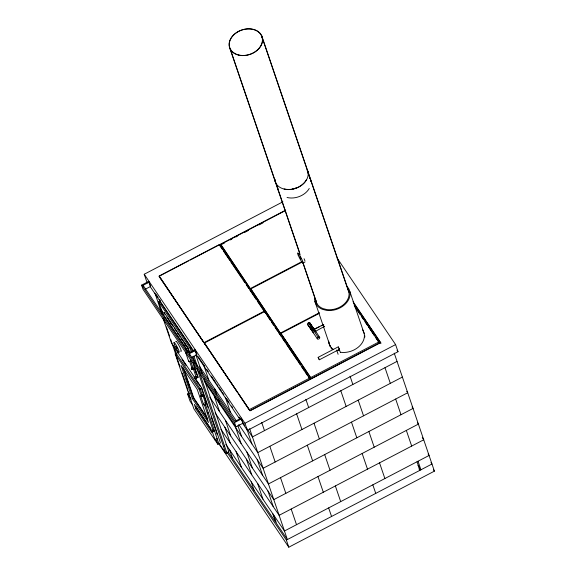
<?xml version="1.0" encoding="UTF-8"?>
<svg xmlns="http://www.w3.org/2000/svg" width="576" height="576" viewBox="0 0 576 576"><rect width="100%" height="100%" fill="white"/><g stroke="black" fill="none" stroke-linecap="round" stroke-linejoin="round"><path stroke-width="0.86" d="M309.91 323.532L309.622 322.675L308.434 322.79A1.368 0.886 -34.1 0 0 307.519 324.274L313.553 332.798L307.822 324.619M314.662 297.662L314.618 297.821A18.173 13.673 -18.8 0 0 322.394 309.319L326.542 310.378A18.173 13.673 -18.8 0 0 346.788 302.472A18.173 13.673 -18.8 0 0 346.334 285.797M323.035 324.562L323.95 326.866M338.242 346.853L318.154 357.343L319.068 359.417L319.399 359.777L339.48 349.286L338.314 346.896M319.399 359.777L318.154 357.343M147.658 282.866L146.65 281.376L144.223 274.248L282.902 201.809M149.112 282.182L143.086 285.329L188.813 352.973L194.839 349.819L195.329 350.546L189.302 353.693L235.03 421.337L241.056 418.183L243 423.187L235.973 426.859L143.05 289.404L141.595 285.127L148.622 281.455L150.566 286.459L145.296 289.21M159.401 276.948L159.156 276.235L188.611 260.849M190.202 260.021L285.725 210.125M220.709 244.39L250.898 289.613L220.709 244.39L285.026 210.794M219.895 245.347L224.676 242.856M230.249 239.94L231.84 239.112M235.814 237.031L237.413 236.203M244.577 232.459L248.551 230.378M258.905 224.971L262.879 222.898M162.77 313.747L158.717 301.838L159.725 301.313L191.023 347.616L192.47 351.864M189.878 353.066L188.172 348.055L164.203 312.61L162.598 313.452L186.566 348.898L187.819 352.591M250.51 288.475L302.119 261.511M250.805 288.907L280.987 334.123L250.805 288.907L302.414 261.95M303.055 262.994L305.064 261.943M163.015 318.146L171.54 343.195L201.78 388.044L220.464 442.922L217.85 444.283L193.889 408.838L175.205 353.959L177.818 352.591M185.558 349.423L188.172 348.055M191.462 352.375L190.015 348.142L191.023 347.616M204.185 342.554L264.434 311.083L219.442 244.526L159.192 275.998L204.574 343.699M204.48 342.986L264.73 311.515L310.111 379.217L249.862 410.688L204.48 342.986L204.869 344.131M191.513 357.574L196.783 354.823L195.329 350.546M280.598 332.986L319.507 312.667M354.154 305.107L379.397 343.022L311.112 378.691L280.894 333.418L319.01 313.51M195.509 378.641L198.115 377.28L193.003 362.254M192.528 404.798L190.008 401.069L187.582 393.941L189.173 393.113M315.698 331.978L313.942 328.529L312.732 329.155L314.114 329.184M201.197 395.359L199.174 389.405L201.78 388.044M309.809 322.819L314.23 329.386L319.637 326.563M321.185 325.75L322.726 324.943M314.172 329.191L323.798 324.554M315.115 330.264L313.906 330.898A1.368 0.886 -34.1 0 1 315.389 331.632M324.677 326.282L315.36 331.43M192.37 398.657L181.058 365.443L197.201 389.318L208.505 422.532L192.37 398.657L193.774 397.922L184.205 369.821M195.862 408.924L194.306 404.359L210.449 428.234L211.997 432.792L195.862 408.924L196.862 408.398L196.344 406.879M207.274 413.208L208.282 412.682M249.473 409.543L309.722 378.072M311.112 378.691L310.73 377.546L379.015 341.885M353.023 301.716L380.671 342.605L250.121 410.789L159.156 276.235M235.973 426.859L234.518 422.582L241.546 418.91M395.597 344.592L398.023 351.72L247.399 430.402L244.973 423.274L395.597 344.592L337.169 258.156M223.502 446.494L224.503 445.968M397.044 361.39L252.439 436.918L246.571 428.234L251.906 443.916M218.974 443.333L225.929 453.622L228.938 452.045L204.034 378.893M402.379 377.064L257.774 452.599L238.759 424.469M394.229 353.131L434.405 471.146L288.799 547.2L286.373 540.072L431.978 464.018L430.97 462.528M339.48 349.286L338.99 348.674M324 326.736L323.136 324.634M397.022 350.23L398.023 351.72M353.47 302.724L380.909 343.318L380.671 342.605M354.542 306.245L360.007 314.338M361.498 316.541L363.492 319.486M364.982 321.696L367.466 325.368M368.46 326.844L374.429 335.664M375.919 337.874L379.397 343.022M406.735 391.298L407.714 392.746L263.117 468.281L203.976 380.808M412.078 406.98L413.057 408.427L268.452 483.955L209.765 397.145M417.413 422.662L418.392 424.102L273.787 499.637L215.1 412.826M422.266 437.616L423.727 439.783L279.13 515.318L220.932 429.228M428.09 454.018L429.07 455.465L284.465 530.993L225.835 444.269M433.397 469.656L434.405 471.146M339.062 348.818L340.373 352.44M417.996 465.444L420.934 469.786L418.018 461.232M418.954 468.864L419.926 470.311L417.017 461.758M336.672 350.064L336.83 350.294A1.368 1.03 -18.8 0 0 339.149 349.862L339.221 349.042M319.709 337.486A1.368 0.886 -34.1 0 0 317.65 337.687A1.368 0.886 -34.1 0 0 318.154 339.17A1.368 0.886 -34.1 0 0 319.709 337.486L314.525 329.4M309.622 322.675L313.927 329.04M309.37 322.596L313.675 328.961M311.342 325.649L312.782 327.773M309.074 322.589L313.373 328.961M308.75 322.661L313.056 329.026M308.434 322.79L318.211 337.262M309.866 326.916L311.357 329.119M307.519 324.274L317.297 338.746M280.894 333.418L310.73 377.546M219.83 245.671L222.329 249.365M223.33 250.848L229.831 260.46M230.832 261.936L241.826 278.208M242.827 279.684L244.829 282.643M246.326 284.861L248.825 288.562M249.826 290.038L256.327 299.65M257.328 301.133L264.823 312.228L264.434 311.083M270.115 320.054L264.73 311.515M271.62 322.272L273.614 325.231M275.119 327.449L277.618 331.15M278.618 332.626L281.117 336.326M282.118 337.802L285.113 342.238M286.114 343.721L297.115 359.986M298.116 361.469L300.11 364.421M301.615 366.646L304.114 370.339M305.114 371.822L307.613 375.516M308.614 376.992L310.111 379.217M159.905 277.69L182.074 310.421M182.93 311.746L196.445 331.74M197.071 332.604L203.573 342.216M204.444 343.577L209.441 350.964M210.37 352.267L223.92 372.384M224.863 373.709L237.406 392.328M238.363 393.674L249.386 410.062M144.223 274.248L244.973 423.274M156.096 294.401L158.141 297.425M159.516 299.47L160.495 300.917M198.151 356.616L201.276 361.238M201.578 361.685L202.558 363.132M202.781 363.463L204.79 366.43M206.791 369.396L208.296 371.621M211.306 376.078L212.314 377.561M212.537 377.899L214.538 380.858M214.819 381.276L215.827 382.766M216.54 383.825L218.045 386.042M218.844 387.23L221.551 391.226M222.365 392.436L223.877 394.668M226.39 398.39L229.054 402.329M231.559 406.03L232.56 407.513M239.062 417.132L240.062 418.615M243.065 423.058L244.57 425.275M150.566 286.459L148.622 281.455M196.783 354.823L194.839 349.819M243 423.187L241.056 418.183M150.178 286.589L194.004 351.418M196.02 354.398L239.846 419.22M242.359 422.95L247.399 430.402M158.717 301.838L190.015 348.142M166.867 317.117L169.358 320.796M170.352 322.272L173.34 326.686M174.334 328.162L176.825 331.841M177.818 333.317L180.31 336.996M181.303 338.472L187.776 348.041M169.034 320.645L171.043 323.604M177.545 333.223L178.546 334.706M181.051 338.407L182.052 339.89M184.55 343.591L186.055 345.809M159.962 307.915L162.9 312.25M199.577 366.509L236.39 420.97M141.595 285.127L234.518 422.582M197.122 375.804L198.115 377.28M181.973 359.309L185.954 365.198M194.918 378.454L196.409 380.664M197.402 382.133L200.39 386.554M184.126 362.772L185.63 364.997M196.135 380.542L198.137 383.501M176.213 353.434L200.174 388.879L202.493 395.683M175.205 353.959L199.174 389.405M193.774 397.922L206.978 417.456M193.277 397.901L207.554 419.112M228.096 451.865L275.638 522.187L272.729 513.634M187.582 393.941L191.11 399.161M226.894 452.095L286.373 540.072M196.862 408.398L211.046 429.379M218.736 443.563L288.799 547.2M362.621 329.789L364.097 333.072A18.288 13.759 -18.8 0 1 340.726 352.303M384.991 367.682L390.326 383.357M395.669 399.038L401.004 414.72M406.339 430.402L411.682 446.076M349.769 291.269L364.234 333.749M261.706 35.755L349.178 292.709M261.554 35.813L348.163 290.225M307.289 170.64L308.614 174.528M309.139 176.083L309.931 178.416M350.05 376.214L352.858 384.466M358.193 400.147L363.535 415.822M368.87 431.503L374.206 447.185M379.548 462.866L384.883 478.541M336.967 350.914L338.119 354.305M230.126 48.586L299.7 252.965M302.875 262.289L316.447 302.148M229.975 48.65L300.132 254.722M302.443 261.504L316.879 303.905M314.899 301.428L322.963 325.102M323.539 326.794L330.156 346.241M340.805 390.758L346.147 406.44M351.482 422.122L356.818 437.796M362.16 453.478L367.495 469.159M372.83 484.841L375.746 493.387M313.942 328.529L314.23 329.386M305.863 399.29L308.671 407.542M314.014 423.223L319.349 438.905M324.684 454.586L330.026 470.261M335.362 485.942L340.697 501.624M296.626 413.842L301.961 429.516M307.296 445.198L312.638 460.879M317.974 476.561L323.309 492.235M328.651 507.917L331.56 516.47M261.677 422.374L264.485 430.625M269.827 446.306L275.162 461.981M280.505 477.662L285.84 493.344M291.175 509.018L296.518 524.7M249.631 428.666L287.374 539.546L276.617 523.634L273.708 515.081M257.242 459.598L262.584 475.279M267.919 490.954L273.262 506.635M237.946 425.722L241.596 436.45M246.931 452.124L252.274 467.806M257.609 483.487L262.944 499.162M225.331 397.231L230.386 412.085M235.728 427.766L241.063 443.448M246.398 459.122L251.741 474.804M251.208 481.802L254.117 490.356M214.74 388.937L216.706 394.711M218.39 399.665L220.075 404.618M225.418 420.293L230.753 435.974M236.088 451.656L241.43 467.338M203.81 365.4L208.872 380.254M214.207 395.935L219.542 411.617M224.885 427.291L230.22 442.973M229.687 449.971L232.603 458.525M195.926 355.068L202.298 373.788M193.91 356.09L197.395 366.329M199.13 371.434L226.93 453.096M192.902 356.616L195.214 363.398M196.949 368.489L225.929 453.622M188.064 348.883L189.497 353.095M193.795 365.717L196.949 374.983M201.384 388.022L208.03 407.534M211.205 416.866L217.274 434.686M194.314 367.898L196.286 373.687M189.302 353.693L190.03 355.831M202.91 395.446A1.145 0.857 -18.8 0 1 201.449 396.648A1.145 0.857 -18.8 0 1 201.082 395.201A1.145 0.857 -18.8 0 1 202.91 395.446L205.826 403.999M190.426 360.252L196.51 378.115M204.804 402.48L218.858 443.758M189.54 361.109L192.096 368.626M204.379 404.705L213.278 430.848M216.425 440.086L217.85 444.283M200.722 396.086L203.63 404.64M185.681 352.606L188.59 361.152M212.119 431.186L215.028 439.733M182.93 367.474L193.37 398.131M164.203 312.61L164.772 314.28M186.998 379.454L189.569 387M173.484 345.226L176.386 353.729M154.908 293.054L161.928 313.69M163.613 318.643L165.024 322.769M166.428 326.894L169.517 335.974M170.64 339.271L175.975 354.953M176.256 355.774L179.914 366.502M182.16 373.104L186.372 385.488M186.653 386.309L187.978 390.197M188.503 391.752L189.302 394.085M143.086 285.329L143.575 286.754M306.346 179.906A16.985 12.78 -18.8 0 1 284.119 188.935M275.429 181.807A16.985 12.78 -18.8 0 1 274.896 179.345M307.174 169.805A16.985 12.78 -18.8 0 1 308.016 173.038M307.318 169.74A17.143 12.902 -18.8 0 1 294.732 188.683A17.143 12.902 -18.8 0 1 274.738 179.374M295.927 188.035A16.826 12.658 -18.8 0 1 292.536 188.964M307.332 170.626A16.826 12.658 -18.8 0 1 307.757 172.238M309.254 188.46A16.985 12.78 -18.8 0 1 287.028 197.489M278.338 190.361A16.985 12.78 -18.8 0 1 277.805 187.898M310.082 178.358A16.985 12.78 -18.8 0 1 310.932 181.584M304.07 258.718A5.717 0.756 62.4 0 1 304.906 260.856M175.838 341.69A5.717 0.756 62.4 0 1 179.309 346.133A5.717 0.756 62.4 0 1 180.684 351.065M187.402 351.468A1.145 0.857 -18.8 0 1 187.891 352.188M186.415 353.167A1.145 0.857 -18.8 0 1 185.717 352.145M190.31 360.022A1.145 0.857 -18.8 0 1 190.663 361.13A1.145 0.857 -18.8 0 1 189.23 361.699A1.145 0.857 -18.8 0 1 188.633 360.698M196.114 376.531A1.145 0.857 -18.8 0 1 196.07 377.726A1.145 0.857 -18.8 0 1 194.566 378.007A1.145 0.857 -18.8 0 1 194.342 376.862M195.631 376.344A1.145 0.857 -18.8 0 1 195.89 376.409M364.745 335.635A18.288 13.759 -18.8 0 1 364.81 337.104M332.302 349.423A18.288 13.759 -18.8 0 1 330.876 347.717M329.99 346.133A18.288 13.759 -18.8 0 1 329.141 343.008M333.058 349.286A18.288 13.759 -18.8 0 1 328.694 341.136M216.965 438.725A1.145 0.857 -18.8 0 1 216.929 439.92A1.145 0.857 -18.8 0 1 215.424 440.201A1.145 0.857 -18.8 0 1 215.201 439.049M216.202 438.53A1.145 0.857 -18.8 0 1 216.749 438.602M205.351 403.502A1.145 0.857 -18.8 0 1 205.654 404.683A1.145 0.857 -18.8 0 1 204.098 405.137A1.145 0.857 -18.8 0 1 203.803 403.956M347.846 289.202A17.143 12.902 -18.8 0 1 344.513 303.732A17.143 12.902 -18.8 0 1 326.873 309.586L322.963 308.585A17.143 12.902 -18.8 0 1 315.612 299.462M176.004 346.356L177.084 348.358L176.04 346.349M299.815 256.982L300.895 258.984L299.815 256.982M238.507 54.95A16.985 12.78 -18.8 0 0 262.404 39.046A16.985 12.78 -18.8 0 0 236.614 32.609A16.985 12.78 -18.8 0 0 238.507 54.95M238.435 55.066A17.143 12.902 -18.8 0 0 262.562 39.017A17.143 12.902 -18.8 0 0 236.527 32.515A17.143 12.902 -18.8 0 0 238.435 55.066M298.159 255.038A5.717 0.756 62.4 0 0 302.854 263.038A5.717 0.756 62.4 0 0 300.06 255.881A5.717 0.756 62.4 0 0 298.159 255.038M174.341 344.405A5.717 0.756 62.4 0 0 179.042 352.411A5.717 0.756 62.4 0 0 176.242 345.254A5.717 0.756 62.4 0 0 174.341 344.405M191.995 369.554A1.145 0.857 -18.8 0 0 193.45 368.359A1.145 0.857 -18.8 0 0 191.621 368.114A1.145 0.857 -18.8 0 0 191.995 369.554M212.846 431.748A1.145 0.857 -18.8 0 0 214.308 430.546A1.145 0.857 -18.8 0 0 212.479 430.301A1.145 0.857 -18.8 0 0 212.846 431.748"/></g></svg>
